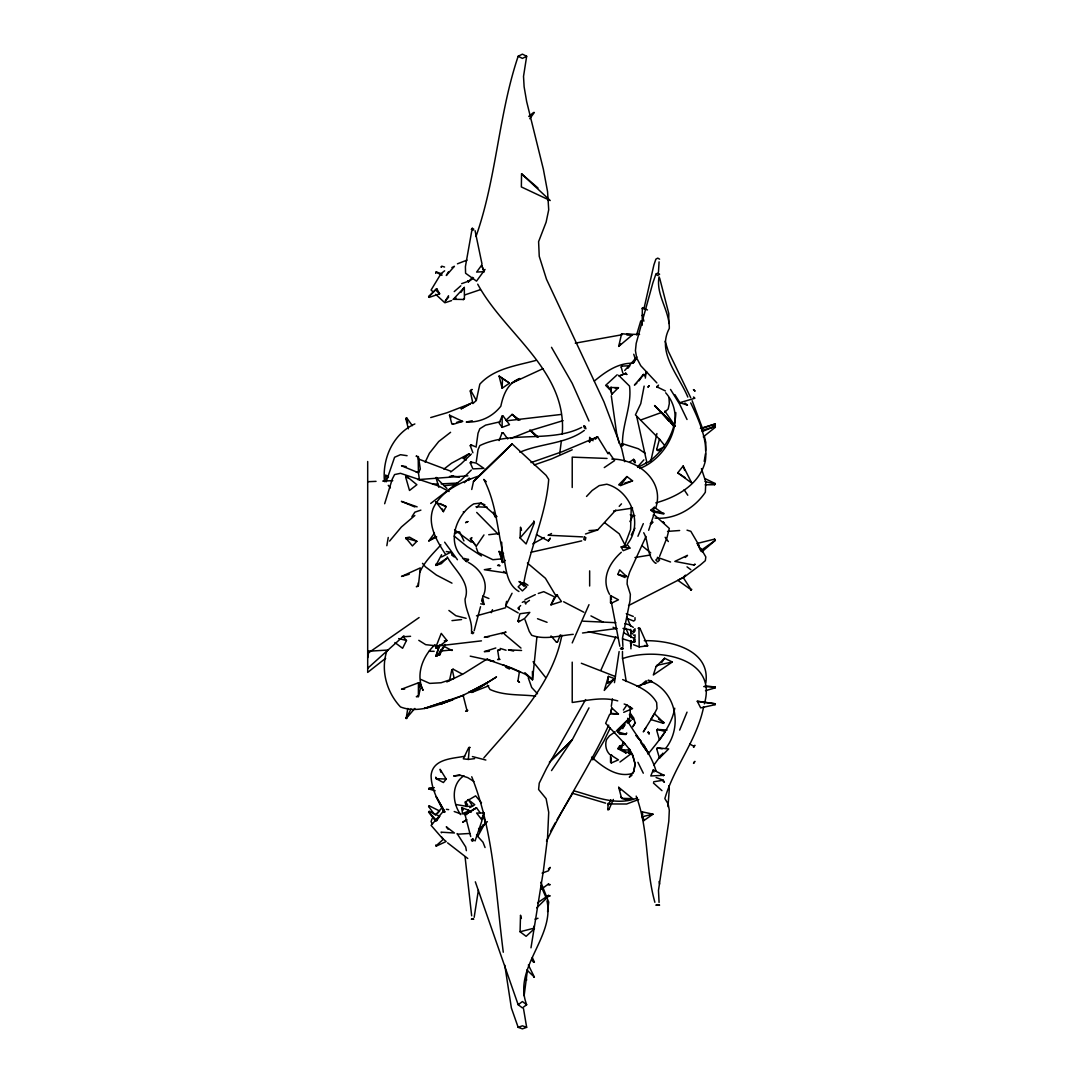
<?xml version="1.0" encoding="UTF-8"?>
<svg xmlns="http://www.w3.org/2000/svg" width="1083" height="1083" viewBox="0 0 1083 1083"><rect width="100%" height="100%" fill="white"/><g stroke="black" fill="none" stroke-linecap="round" stroke-linejoin="round"><path stroke-width="1.5" d="M610.541 387.497L611.8 394.361L618.434 387.66L610.541 387.497L611.8 394.361M642.165 325.279L642.354 307.897L647.472 309.955M610.541 713.778L611.8 707.903L618.434 714.063L610.541 713.778L611.8 707.903M471.66 915.785L465.054 856.748M613.33 799.444L608.957 809.488L607.725 809.84L608.294 803.112M521.559 173.835L521.356 186.939L550.218 200.545L521.559 173.835L537.98 188.009M548.391 200.423L548.404 198.974M409.212 574.261L401.536 576.44L420.312 567.898L418.39 585.754L416.319 586.702L418.173 586.174L418.241 582.938M418.173 695.963L416.319 696.667L418.39 696.613L418.431 682.804L401.536 689.194L404.663 689.113M534.366 928.781L533.757 926.452L534.366 928.781L526.108 936.321L520.07 931.759L520.517 915.216L521.383 918.465M502.146 427.365L502.133 416.034L499.101 423.115L502.146 427.365L509.484 424.631L503.27 416.21L502.133 416.034M633.65 642.205L633.717 639.728L635.071 638.97L634.99 641.447L633.65 642.205L622.657 638.862M631.254 507.589L630.577 529.519L624.35 546.238M705.48 453.669L704.221 461.385M705.575 450.474L705.818 442.487L704.356 436.273M614.589 678.648L607.725 683.427L608.402 676.388L614.589 678.648L604.26 690.44L608.402 676.388M502.146 388.242L502.471 379.456L502.133 378.116L499.101 376.112L502.146 388.242L509.484 383.152L503.27 378.901L502.471 379.456M435.921 565.394L446.954 558.192L441.241 563.688L435.921 565.394L441.593 554.713M520.07 537.953L533.702 522.141L533.757 520.95L534.366 522.791L526.108 543.95L520.07 537.953L520.517 527.177L521.532 530.223M438.818 487.282L435.975 477.535L446.954 488.501M468.33 759.427L469.372 747.581L470.13 747.473L468.777 747.5L463.307 758.817L468.33 759.427L474.652 758.628M471.484 631.362C472.621 620.166 465.108 610.203 465.054 599.061C471.24 582.573 454.305 569.983 447.238 556.892M533.702 977.34L534.366 977.096L526.88 970.002M622.481 651.438L622.468 657.53L626.218 681.505M536.897 637.048L532.538 679.813L532.416 671.501M614.467 682.642L619.124 651.573M523.522 584.658C529.397 549.067 545.967 515.616 548.715 479.403L546.116 475.356L512.097 443.895L473.474 481.583L471.741 489.489M471.687 231.261L465.406 266.635L465.582 273.241L476.506 281.133L485.062 269.437M524.118 995.805L527.435 970.151M645.346 378.102L646.118 371.835M547.565 911.52L548.715 902.166L540.891 882.252M667.981 806.686L669.308 788.952L668.739 785.865M559.694 453.885L561.387 440.686M562.226 434.08C567.411 370.724 504.664 334.078 477.711 284.179M675.806 412.569C675.345 432.483 663.96 450.785 648.081 462.319M478.388 890.145L474.164 917.328M445.113 644.48L436.774 656.244L435.921 656.122L439.549 644.845M534.366 962.029L533.702 962.327L534.366 962.029L532.308 957.534M644.141 386.103L640.77 403.648L635.437 414.884L660.021 439.793M611.299 706.373L612.423 698.806M611.421 762.892L610.541 762.337L610.541 754.837L618.434 759.86L611.421 762.892L610.69 762.364L611.354 758.032M517.958 680.963L519.434 682.29L517.958 680.963L519.447 671.419M530.981 947.828L543.355 871.125L547.565 837.484L548.715 812.291L546.116 798.645L538.603 789.493L539.239 783.158L546.509 768.456L585.619 699.591M633.758 771.962L635.112 763.962L632.783 755.108L629.169 748.637M367.692 657.747L368.816 651.167M386.834 545.71L388.242 537.479M468.384 281.946L468.939 281.038L461.642 283.665M618.691 346.384L621.628 333.713L632.553 334.782L618.691 346.384L620.518 343.866M475.992 236.5C496.65 178.005 498.397 114.906 518.161 56.275L522.412 54.15L526.663 56.275L523.522 76.392L524.118 86.802L526.663 101.612L543.355 169.192L547.565 191.637L548.715 209.791L546.116 222.191L538.603 241.644L539.239 256.305L546.509 279.306L603.921 401.779L621.737 448.782L624.688 461.71M465.69 561.035L468.479 559.464L462.522 558.124L466.638 561.739L468.479 559.464M476.29 445.695L478.023 433.241L479.823 428.746L485.59 425.132L500.184 421.761M476.29 461.696L478.023 449.716L479.823 445.6C511.244 430.411 550.719 443.123 581.625 427.419M518.202 612.937L505.653 605.817L506.587 601.349M449.499 680.625L451.76 669.93L453.195 669.226L462.576 674.235L446.805 681.938M659.073 261.883L658.478 271.982M483.384 595.758C489.232 581.991 480.297 568.846 468.249 562.348M466.38 850.683L465.704 846.96L457.121 833.572M386.942 650.68C380.35 670.079 386.712 692.335 400.48 706.942C417.767 713.656 436.124 705.277 452.708 699.943M474.164 630.753L480.527 606.697M659.073 276.801C655.594 294.684 669.673 310.577 669.308 328.406C656.42 352.53 679.027 375.517 687.813 397.068M650.829 461.087L656.907 433.538M668.739 323.451L668.793 313.569L659.601 277.911M653.266 511.853L654.281 507.25L663.784 514.032L653.266 511.853L650.775 510.228L654.281 507.25M654.89 511.528L648.663 530.291M655.594 508.333C665.219 480.662 637.264 459.016 611.8 459.043M414.857 708.444L406.166 718.503L407.79 708.444M643.911 308.899L653.902 264.942L655.865 259.175L657.733 258.106L659.601 259.175M674.736 708.228C671.541 726.124 659.033 740.434 647.959 754.174M703.625 706.874C697.114 739.851 674.046 766.967 664.854 798.591L668.157 803.965L669.308 810.26L668.793 821.388L658.478 890.402L659.073 902.423M704.356 703.828C718.354 656.163 654.227 647.255 622.454 658.64M715.091 704.681L715.308 703.801L697.276 701.27L700.674 707.862L715.091 704.681L714.59 703.693M418.39 696.613L420.312 688.761L418.431 682.804M561.874 635.139C552.628 684.307 515.413 721.346 483.857 757.87M482.287 598.222L481.637 600.808L483.966 604.436L480.703 603.813M483.966 604.436L482.612 596.936M705.48 690.683L715.091 687.908L715.308 687.069L705.141 685.81M517.958 621.128L519.935 613.75L529.804 612.409L524.646 618.474L518.662 621.832L517.958 621.128L519.434 620.925L518.662 621.832M660.847 450.569L657.719 450.623L656.718 449.391L659.479 439.116L664.421 445.181M621.168 749.179L623.185 741.693L629.886 749.869L621.913 750.072L621.168 749.179L621.913 750.072M470.252 390.963L471.917 389.514L470.252 390.963L472.905 403.566L476.33 400.439L479.823 384.181C494.01 368.518 516.225 365.756 535.571 360.517M636.601 334.877L640.77 320.879M483.708 814.254L481.637 819.601L476.642 813.062L484.074 812.954L481.637 819.601M444.585 645.454L439.549 655.107L440.7 650.03M642.354 315.261L643.356 315.139L642.354 315.261L643.871 321.177M384.655 503.73L392.236 479.173L394.591 474.571L400.48 473.312L438.737 486.023L449.107 491.506M468.682 480.432L469.372 478.199L470.13 479.268L468.777 478.469L464.404 482.693M432.036 818.734L431.088 821.631L432.455 824.149M386.198 481.651L394.591 457.256L400.48 454.698L407.086 455.699M656.095 666.505L653.32 674.993L672.299 661.997L664.583 658.247L656.095 666.505L658.193 665.07L672.299 661.997M655.865 274.216L657.733 275.42L659.601 274.216L657.733 272.997L655.865 274.216L652.887 282.812L636.195 343.365L635.437 350.648L636.709 358.04L640.77 365.743L656.867 382.908M435.921 656.122L439.116 647.106M405.732 477.359L406.166 476.154L406.842 476.493L416.874 484.724L409.509 490.477L405.732 477.359L406.842 476.493M609.526 714.631L605.641 723.322L624.918 743.859M482.003 820.508L475.058 840.95M499.101 440.591L502.133 432.794L503.27 432.875L507.71 438.926M435.921 646.903L441.241 633.365L446.954 640.513L436.774 647.972L435.975 648.067L435.921 646.903L436.774 647.972M491.316 612.694L492.481 609.702M550.99 635.951L556.459 642.178L557.61 641.745L560.358 634.828M617.865 574.383L619.679 569.875L626.759 576.684L617.865 574.383L624.999 577.523M625.69 576.21L625.96 575.533M659.601 556.351L666.952 537.764L669.308 528.423L655.039 515.522L653.198 515.088M705.141 484.805L714.59 484.737L715.091 483.492L705.006 478.605M653.266 769.932L650.775 775.956L663.947 775.306L653.266 769.932L653.942 772.084M679.65 730.077L687.028 712.14M663.419 775.726L663.784 774.832M436.395 271.968L435.732 272.93L436.395 271.968L441.986 273.958M633.365 362.683L635.112 358.487L633.758 354.236M637.914 536.288L643.302 523.63M615.794 636.79L600.862 670.282M608.957 803.992L607.725 804.479L608.957 803.992L610.839 799.701M572.217 642.923L588.99 604.666M550.99 604.869L554.212 597.681L556.811 594.838L561.468 601.539L550.99 604.869L556.811 594.838M646.037 536.451L629.656 572.122L627.314 579.473L627.111 584.035L630.36 594.323L629.995 600.727L622.468 638.198L622.901 646.375M608.714 725.15C590.438 765.099 565.637 801.65 546.509 841.193M425.172 462.238L429.409 453.236L438.737 441.498L450.582 432.307M610.338 727.803L603.921 741.016L592.821 759.887M403.174 636.804L406.477 640.486L402.605 648.284L394.916 642.557M665.693 748.421C683.265 726.111 675.819 689.993 648.081 680.314L651.303 680.801M419.974 572C424.604 561.4 433.295 553.372 440.889 544.898M505.653 605.817L512.056 593.267M657.367 387.443L657.719 386.739L656.718 386.712L665.409 390.963M654.457 713.629L657.015 708.58L656.664 702.583C649.732 690.02 635.071 685.065 622.671 679.569M663.784 722.699L654.281 713.494L650.775 719.532L663.419 723.309L663.784 722.699L658.532 719.112M653.712 781.764L663.283 780.22L656.108 777.54M418.173 456.918L416.319 456.16L418.173 456.918L418.431 472.743L401.536 465.812L406.233 466.624M418.431 472.743L420.312 469.061L418.39 456.512M629.9 521.6L632.783 515.955M406.166 718.503L411.012 709.054M588.99 707.849L572.217 739.865L551.518 770.595M627.734 543.598C643.464 523.427 630.766 490.585 606.791 484.209L599.21 485.617L592.13 490.504L586.526 496.447M627.978 368.22L629.886 365.783L621.913 366.095L621.168 367.029L622.793 372.836M644.899 683.996L646.741 681.18L645.942 680.923L638.889 686.825M436.097 502.512L446.182 506.587L443.407 511.65L435.732 501.619L436.395 501.957M477.711 836.509L483.857 825.26L487.364 821.604M631.267 534.894L634.963 528.193M550.584 831.338L555.471 822.498M557.109 819.547L573.137 792.607M622.725 728.669L624.999 724.554L617.865 731.891L619.679 734.152L625.96 734.464L626.759 733.029L625.69 734.125L617.865 731.891M479.241 831.5L483.086 824.745M663.419 723.309L663.947 722.402M635.274 722.591L632.783 726.801L635.41 722.551M441.553 266.459L441.079 267.257L441.972 266.242L444.571 267.041M448.457 271.847L446.291 275.502L454.427 266.269L451.895 267.555M472.905 452.789L470.252 445.695L470.767 444.829L476.33 447.049M470.252 462.861L470.767 461.994L476.33 463.145L483.966 468.397L472.905 468.885L470.252 462.861L471.917 462.779L470.767 461.994M448.538 295.74L445.248 301.101L448.66 297.094M534.366 112.456L529.777 118.724M467.409 813.414L468.939 810.923L468.384 810.152L461.642 807.634L462.522 813.59L466.638 814.66M653.821 714.888L643.302 731.878L646.064 727.438M694.068 746.417L693.513 747.297L694.907 745.266L694.068 746.417L689.803 744.062M389.582 541.08L401.387 527.001L414.857 515.508M625.69 752.875L626.759 752.347L625.69 752.875L617.865 748.664L619.679 745.808L623.673 745.253M435.163 790.807L428.827 788.938L433.714 787.625M418.39 472.405L416.319 471.958L418.39 472.405L419.459 480.04M620.721 485.536L626.922 476.547L632.553 480.825L620.721 485.536L618.691 484.818L626.922 476.547M633.663 362.751L636.29 358.744M644.182 376.004L646.808 371.983M411.919 516.659L414.897 512.151L420.881 510.12M428.638 812.074L429.261 811.384L439.644 816.257L436.733 820.63L435.407 820.846L428.638 812.074L429.261 811.384M661.767 662.43L664.583 658.247M460.925 292.437L464.323 287.428L464.417 298.367L463.659 299.463L453.29 299.314L464.323 287.428M476.33 546.184L470.767 539.307L471.917 537.615L470.252 538.725L476.33 546.184L483.966 534.934M548.404 540.959L550.218 538.332L548.404 540.959L536.478 534.691M656.718 748.867L657.719 747.852L668.658 748.935L659.479 758.114L656.718 748.867L657.719 747.852M661.28 754.851L653.902 765.045M659.479 758.114L662.864 753.172M556.459 642.178L557.61 641.745M623.388 710.028L626.922 704.979L632.553 708.607L623.713 712.343M657.367 729.428L665.409 731.553L659.479 740.014L656.718 730.362L657.367 729.428L667.101 730.037M638.997 380.864L643.64 374.258L634.421 385.101L636.845 383.152M437.518 813.36L439.644 811.018L429.261 805.833L428.638 806.537L434.432 814.389M481.637 265.186L476.642 272.077L484.074 271.657L481.637 265.186L484.074 271.657M483.424 272.077L483.966 271.319M621.168 546.942L627.517 544.844L629.886 548.093L623.185 550.678L621.168 546.942L629.886 548.093M677.755 472.851L683.143 465.988L691.753 483.059L677.755 472.851L685.282 477.738M690.643 482.341L691.238 481.583M621.168 367.029L621.913 366.095M436.097 778.636L446.182 779.07L443.407 782.535L436.097 778.636L435.732 777.188L436.395 778.257M436.679 536.911L428.827 540.918L434.432 533.229M435.975 648.067L437.843 645.779M621.29 552.276C609.228 563.011 600.862 578.836 609.526 594.323M636.966 356.997L624.701 370.481M584.346 430.371C566.138 444.044 540.512 443.258 519.867 452.247M476.696 507.575L480.838 502.891M637.576 466.908L643.857 459.882M645.942 463.145L646.741 462.251L646.375 463.7L645.942 463.145L637.873 467.382M595.393 439.224L597.599 436.787L608.091 453.831M518.662 607.78L519.434 609.743L517.958 608.132L520.652 605.573M428.638 806.537L429.261 805.833M435.339 815.093L441.945 807.81M585.483 533.987L597.599 529.993L615.794 510.079M619.205 506.343L621.48 503.852M444.152 810.382L431.088 825.368L443.028 839.108M435.407 820.846L439.644 816.257M435.921 478.388L436.774 477.454M463.199 299.666L464.417 298.367M656.718 730.362L657.719 729.279M428.638 296.728L436.733 288.66L439.644 293.818L429.261 297.351L428.638 296.728L436.733 288.66M406.166 539.144L406.842 538.454L416.874 541.31L412.393 545.927L405.732 537.831L409.509 537.141L416.874 541.31M473.555 278.006L468.682 281.621L467.639 280.849L468.357 281.648L472.581 277.329M633.717 632.242L635.071 630.875L634.99 628.736L633.65 630.103L633.717 632.242L629.169 629.616L623.009 628.424M610.69 388.025L611.421 387.281M616.376 731.025L627.111 720.344C636.79 737.076 650.829 752.198 656.108 771.34M471.322 470.049L461.047 480.121L430.709 503.46M536.735 907.838L548.404 896.372L550.218 895.885L548.391 895.411L537.574 902.856M551.085 760.483L572.217 739.865L549.352 762.161M685.471 575.141L683.143 577.401L691.238 589.842L677.755 580.258M691.238 589.842L691.753 589.342L690.643 590.154M685.322 557.447L687.502 555.335L674.858 561.4L694.068 565.069L694.907 564.257L694.068 565.069M471.322 454.034L461.047 463.93L450.69 471.985M503.541 553.535L499.101 551.423L502.471 562.51L505.341 560.331M664.529 412.447L668.157 408.968L669.308 403.648L669.01 397.664M506.032 420.19L512.097 414.383L519.894 420.204M617.175 730.443L629.521 718.611L630.36 714.631L629.995 706.901M435.082 644.642C422.763 655.838 415.452 674.519 423.06 690.372L419.663 682.642M617.175 374.786L605.641 385.358L610.406 390.124M367.692 668.292L403.905 635.762M436.097 845.782L443.407 839.23L446.182 841.518L436.395 846.04L435.732 845.322L436.395 846.04M650.693 524.145L652.968 522.128L650.274 523.63M454.224 291.611L460.803 285.804M656.718 386.712L658.559 385.128M702.082 551.64L715.308 540.349L714.59 539.117L697.276 543.436L700.674 550.624L702.082 551.64L697.276 543.436M650.775 510.228L663.947 513.342M714.59 484.737L715.091 483.492M620.721 334.972L622.251 333.699M548.391 868.904L550.218 867.388L548.404 870.813L542.096 873.115M594.377 381.026C605.316 371.902 618.19 362.724 633.095 363.252M528.748 116.422L533.702 112.429M703.287 436.882L715.308 427.284L715.091 426.418L701.987 430.384M385.67 658.261L367.692 672.394L367.692 461.507M444.639 270.804L441.052 273.62L431.088 290.041L433.39 292.166M466.15 460.153L463.307 458.366L468.777 454.115L470.13 454.968L468.777 454.115M407.858 423.182L406.166 418.593L406.842 418.079L412.312 425.66M443.908 469.088L451.543 463.199L469.007 453.804M711.341 427.866L715.308 424.902L715.091 423.994L700.417 428.448M627.328 723.133L631.267 720.181M518.161 1004.726L522.412 1001.545L526.663 1004.726L522.412 1007.907L518.161 1004.726L475.329 881.819M619.95 762.026L630.36 754.269L628.154 751.372M487.58 658.708L463.294 673.87M541.622 888.994L548.391 884.053L550.218 884.703L548.404 884.838L548.391 884.053M700.674 550.624L715.308 540.349M615.049 731.878L609.526 735.763L606.561 739.527C604.883 744.508 605.817 750.438 609.526 754.269M643.356 816.988L642.354 817.692L643.871 820.589L652.968 814.186L642.151 811.83L642.165 816.731L652.968 814.186M419.094 617.554L367.692 653.401M525.052 599.671L535.313 594.662M631.931 775.32L629.304 777.161L633.758 771.353L635.112 764.138L632.783 755.934L628.573 748.84M525.431 603.204L529.479 600.388M629.67 462.021L633.65 459.354L634.99 460.749L635.071 462.807L633.717 461.412L633.65 459.354M459.449 477.089L451.76 475.924L449.499 476.574M428.827 540.918L435.42 536.464M608.957 452.464L607.725 453.303L608.957 452.464L614.589 460.586L604.26 467.585M414.857 423.94C393.088 433.863 382.096 458.556 384.506 481.651M465.704 820.305L462.658 822.254L466.895 819.75M470.699 836.563L465.054 814.768L476.506 807.742L480.053 812.67M471.809 692.443L496.42 676.983L471.809 692.443L488.704 685.783M463.944 775.739C450.961 784.214 452.274 803.248 460.695 814.619M468.357 799.701L474.774 804.71L472.581 806.063L468.357 799.701L467.639 799.971L468.682 799.498M465.054 814.768L476.506 807.742L465.582 814.254M642.165 308.587L643.356 307.87M469.21 692.497L488.081 682.236L468.966 692.227M472.405 402.348L461.047 408.887L470.469 403.864M532.714 543.91L544.275 537.52M548.621 535.124L551.518 533.526M636.831 686.284L652.02 681.464M628.533 605.573L684.09 577.144L700.335 564.96L705.331 560.669L705.818 556.919L700.823 548.391M638.713 799.484L626.637 804.006L610.189 803.952M588.99 441.471L597.599 436.787L562.239 451.692L530.968 462.59M478.564 828.685L482.991 826.288L484.683 823.73L485.062 820.914L482.734 816.365M468.682 810.314L467.639 810.869L468.682 810.314L471.119 812.358M679.109 579.54L681.803 578.119M637.291 797.927C616.484 806.524 594.066 796.33 573.733 790.78M469.724 807.661L472.554 806.172L467.287 806.415L455.862 804.52M441.553 556.96L450.623 552.249L454.427 556.892L451.719 555.105M617.865 748.664L620.721 747.229M625.69 373.378L626.759 374.474L625.69 373.378L619.165 376.112M522.29 602.351L524.646 601.173L525.796 604.07M526.663 56.275L522.412 58.401L518.161 56.275M454.535 533.811L458.556 531.794M451.76 669.93L453.195 669.226M470.225 691.78L463.104 695.259L467.044 710.746L465.649 711.287L467.829 710.367L467.044 710.746M463.307 458.366L465.825 457.161M611.421 603.177L618.434 599.806L610.541 595.582L610.541 602.717L611.421 603.177L610.541 602.717M656.718 449.391L657.367 450.19L664.069 447.022M462.522 813.59L468.939 810.923M510.689 438.507L532.051 430.059L563.079 420.637M453.29 299.314L456.105 298.055M572.217 449.797L551.518 458.935L534.23 464.932M639.782 468.506C667.575 457.757 687.949 417.97 665.693 392.791M449.689 700.349L440.686 704.18L463.727 695.191L424.36 708.458L450.582 699.726M469.196 692.037L476.696 688.842M457.446 263.805L466.99 260.137M451.611 300.587L444.842 302.78L435.677 294.292M620.545 648.487L623.28 648.487L621.913 649.231L620.545 648.5L623.28 648.487L621.913 647.769M488.744 534.718L499.358 533.472M538.278 593.47L543.761 591.67L553.44 596.354M542.921 368.694L511.677 383.125L519.867 378.495C507.643 383.03 503.284 394.672 500.833 406.206C492.413 416.928 479.931 422.668 466.299 422.045L472.242 420.759M633.717 635.41L635.071 634.868L634.99 637.427L633.65 637.968M619.679 375.747L625.96 373.242M702.109 431.548L715.091 426.418M501.646 633.826L506.059 632.079L484.318 637.318L489.164 636.655M470.252 403.756L446.805 412.813L430.709 417.564M502.471 416.508L503.27 416.21M478.388 476.127C460.857 482.301 441.35 490.518 433.132 508.482C427.162 524.7 436.693 540.877 445.384 554.103M464.769 294.942L480.378 289.662M640.77 419.987L661.551 412.461L675.142 426.025L664.854 411.066M504.786 965.21L511.379 1007.989L518.161 1027.334L522.412 1025.818L526.663 1027.334L523.522 1008.72M526.663 1027.334L522.412 1028.85L518.161 1027.334M674.858 394.605L679.853 402.673L694.907 398.219L693.513 397.055L694.068 397.948M702.271 428.272L715.091 423.994M453.75 678.567L441.092 682.75L429.734 683.4L420.881 679.461M655.797 502.891C677.159 497.043 699.835 484.182 705.331 461.074C708.16 440.537 699.374 420.976 690.71 402.89M495.811 647.986L484.318 651.641L489.34 651.316M499.033 659.1L497.611 659.547L500.008 659.398L499.033 659.1L497.76 650.829M656.203 563.079L655.553 563.295C646.497 556.107 649.137 542.231 643.722 532.741M556.459 595.623L557.61 595.257M453.195 424.292L462.576 421.368L449.499 415.168L451.76 423.615L453.195 424.292L451.76 423.615M503.27 432.875L502.133 432.794M505.653 607.739L476.466 615.861M624.85 483.045L632.553 480.825M535.002 919.115L537.98 918.303M520.07 931.759L533.702 928.28M615.279 388.445L618.434 387.66M531.144 552.235L581.72 540.877M630.252 642.991L634.936 641.975M633.095 773.262C617.337 778.352 602.784 766.899 591.602 757.125M621.628 798.333L632.553 798.645L618.691 787.314L621.628 798.333L626.922 799.85L632.553 798.645M575.263 343.162L622.197 334.715M650.463 554.983L634.936 557.528M501.361 558.909L492.887 559.708L478.023 552.479L476.29 547.795M408.372 428.8L405.732 418.268L406.842 418.079M464.769 756.259C452.274 758.614 432.591 758.79 431.088 775.509C431.264 788.898 438.046 800.892 444.26 812.372M428.827 788.938L429.261 788.262M459.774 774.927L453.655 775.997L460.559 775.333L467.761 777.621L473.88 781.479M490.775 568.616L484.318 569.699L506.059 572.975L503.541 571.418M632.621 508.089L613.601 510.946M439.319 654.714L437.342 655.025L439.549 655.107M582.519 633L617.053 628.465M506.424 420.813L561.184 414.451M456.958 422.167L462.576 421.368M470.252 445.695L471.917 445.451L470.767 444.829M573.232 634.34C559.559 635.518 544.979 640.202 531.685 635.274L529.276 631.416L525.052 619.814M463.199 511.961L464.417 511.785M469.724 833.45L457.446 834.208M639.985 628.397L638.293 628.262L639.985 628.397L647.688 645.766L639.214 646.903L633.541 644.723M481.461 640.852L439.156 645.806M475.924 506.749L487.323 507.277M428.638 788.383L434.053 787.707M444.274 640.852L446.954 640.513M467.883 475.83L417.821 479.634M451.977 620.627L461.588 619.544M444.192 485.712L454.237 484.71M440.808 651.018L452.369 649.868M457.879 483.045L441.201 483.871M679.65 530.508L667.548 531.387M588.99 530.629L597.599 529.993M403.959 636.723L410.565 636.29M367.692 651.289L388.242 650.017M644.263 640.703C669.795 640.094 710.759 649.434 705.818 682.913M367.692 481.718L376.045 481.353M382.732 481.069L392.75 480.649M626.637 334.187L639.552 334.457M626.922 335.026L632.553 334.782M432.848 484.128L437.857 483.979M655.066 518.094C674.953 519.826 694.46 508.414 705.331 492.264L705.818 481.989L701.432 468.655M582.559 536.884L548.052 535.246M441.553 832.827L441.079 832.164L454.427 833.003L446.291 826.789L448.024 829.212M429.085 651.262L434.134 651.316M610.541 713.264L618.434 714.063M703.733 686.581L715.308 687.069M521.573 650.477L508.441 649.854L513.586 651.059M583.087 621.182L615.929 622.698M607.035 458.447L572.217 457.134L572.217 487.499M535.571 696.112C520.449 694.284 504.109 695.936 490.003 689.465L487.431 685.146M644.547 645.536L647.688 645.766M451.76 475.924L453.195 476.033M437.505 645.982L425.714 644.669L418.796 640.324M446.386 809.326L448.66 809.624M715.308 703.801L697.276 701.27M446.291 551.518L450.623 552.249M626.272 613.641L633.298 616.444M657.367 747.906L662.187 748.84M617.743 700.877C602.73 696.572 587.257 700.525 572.217 702.461L572.217 662.146M608.213 809.339L608.957 809.488M588.272 631.741L618.352 637.887M622.671 443.746L638.415 448.782L645.346 453.425M630.252 514.777L634.936 515.752M605.641 803.166L572.217 793.203M472.405 756.57L485.861 760.036M470.239 656.149L494.038 661.347L488.907 660.143L512.056 668.157L525.431 674.262L532.498 679.799L530.399 677.376M660.725 774.589L663.947 775.306M626.962 618.339L633.717 621.06L635.071 619.869L634.99 617.594M398.666 638.564L406.477 640.486M610.541 754.837L611.8 755.149M705.019 481.529L715.308 484.128M466.123 618.312L455.889 615.726L448.904 610.46M624.796 623.646L629.209 624.769L633.298 627.395M520.693 581.991L518.947 581.53L524.186 586.404M547.064 622.319L537.506 618.718M687.028 530.169L690.819 531.306L699.158 545.534M670.539 561.996L657.354 557.325M500.184 648.433L506.059 650.233M679.853 402.673L687.502 405.164L684.97 403.052M494.836 516.537L496.285 517.011L494.836 516.537L493.334 512.137M418.255 458.935L450.582 471.132M484.9 504.759L480.175 503.108L473.785 503.879C456.864 513.951 446.155 541.527 462.116 556.987M417.131 506.858L401.387 501.361L414.857 506.966M624.174 704.018L626.922 704.979M581.341 663.256L615.442 676.564M454.224 811.519L460.803 813.902M608.213 681.735L608.957 682.006M520.693 672.408L502.823 664.678M482.68 595.988L488.907 598.506M631.199 633.149L633.081 633.975M628.397 706.658L631.159 707.957M502.133 561.779L503.27 562.321M505.761 667.236L509.484 669.037M657.34 664.664L658.193 665.07M440.091 503.527L446.182 506.587M590.939 615.902L603.204 622.197M613.059 627.26L615.889 628.709M583.832 612.233L563.661 601.769M451.977 583.155L436.395 575.046L425.348 566.747L422.505 563.336M443.475 646.077L451.977 650.531M623.646 632.729L633.081 637.846M436.097 272.05L441.945 275.353M405.732 537.831L406.842 538.454M435.975 655.756L436.774 656.244M385.968 481.651L385.751 475.261L388.54 476.953M518.947 591.508C505.003 583.534 506.316 565.191 502.539 551.667C497.314 527.421 495.527 501.686 483.857 479.403L486.267 481.732M435.975 564.053L436.774 564.568M481.461 555.945L467.22 546.604L454.183 536.112M524.05 582.64L527.976 585.24M454.576 529.858L471.322 542.204M499.101 376.112L509.484 383.152M405.732 717.663L406.842 718.435M627.937 752.523L630.36 754.269L628.641 752.739M627.666 718.273L629.67 719.748M687.028 566.856L690.819 569.658M447.59 842.858L467.761 858.481M604.883 522.886L619.246 533.824L626.042 547.01M641.813 545.602L650.734 552.885M620.721 796.953L622.251 798.198M504.326 634.056L520.977 648.081M527.394 563.038L545.412 578.254L555.809 595.636M480.838 502.715L497.002 516.618M518.405 419.96L512.097 414.383L518.202 419.852M529.736 430.019L537.29 436.706M530.413 430.777L537.737 437.342M662.904 780.965L664.38 782.278L663.283 780.22M653.401 782.995L661.957 790.644M524.876 672.678L529.804 677.119M610.69 712.614L611.421 713.291M530.697 430.317L537.913 437.058M476.696 512.435L498.194 534.217M436.463 290.758L439.644 293.818M385.751 475.261L388.12 477.576M629.331 714.807L633.298 719.518L631.7 717.244M618.596 375.3L629.521 386.076C632.039 405.232 622.319 424.103 622.481 443.285M673.694 425.957L654.552 405.516L675.142 426.025M406.166 476.154L408.237 478.226M593.051 440.767L589.653 437.315L589.653 442.378M619.679 745.808L621.777 748.015M623.876 750.235L625.96 752.455M537.506 693.756L531.685 687.488L528.247 677.782M428.827 812.047L436.733 820.63M476.506 835.02L482.991 842.208L485.062 847.542M714.59 424.089L715.308 424.902M531.604 959.944L533.702 962.327M661.551 412.461L669.104 421.287M636.073 735.601L641.231 741.679L636.249 735.587M388.242 485.346L390.394 487.891M457.446 559.735L444.639 542.19M714.59 426.391L715.308 427.284M533.08 661.713L545.412 677.213M441.756 837.091L443.407 839.23M483.424 812.399L483.966 813.116M665.138 537.29L668.333 541.541M481.502 802.787L475.627 795.856L465.054 802.07L466.123 806.564M467.585 804.683L465.582 801.975L466.678 805.982M630.198 713.25L633.758 718.097L635.112 723.214M670.539 422.072L673.423 426.025M640.608 742.478L648.094 752.861L643.464 746.092M461.642 807.634L463.307 809.976M643.424 745.835L648.094 752.509L643.519 744.373M643.464 745.821L648.094 752.509M444.463 812.291L442.609 809.543L444.368 812.264M684.145 489.76L687.786 495.229M618.691 787.314L620.518 790.103M449.499 415.168L451.042 417.632M446.182 779.07L440.091 769.268L440.835 772.22M670.539 389.447L679.65 404.162L687.028 419.5M551.518 347.318L572.217 383.368L588.99 421.016M628.099 719.004L629.656 721.738M444.937 812.02L436.192 796.655L444.639 811.573M428.827 296.566L429.261 297.351M470.767 390.489L476.33 400.439M607.685 385.738L609.526 389.081M528.369 964.98L534.366 977.096M637.914 762.297L643.302 773.194M546.116 897.753L540.891 885.759M714.59 686.839L715.091 687.908M459.625 531.861L463.944 540.918M690.71 397.678L668.333 351.352L665.138 341.28M692.145 400.724L702.529 428.489M714.59 539.117L715.091 540.2M619.124 443.245L616.62 433.119L611.299 395.782M499.101 551.423L502.146 557.975M625.906 628.357L629.25 636.087M626.8 616.836L630.577 626.069M442.297 508.942L443.407 511.65M636.195 796.113C649.069 830.079 645.13 867.645 654.877 902.274M683.143 465.988L684.7 470.442M619.828 646.24L611.299 601.864M475.058 230.665L482.003 263.995M546.983 900.88C555.01 937.269 512.503 967.891 526.663 1004.726M471.741 776.755C493.956 832.367 495.689 893.367 503.284 952.228M525.769 976.365L526.663 980.101M610.541 595.582L611.489 599.603M636.709 416.508L646.862 462.576M452.274 669.687L454.156 678.364M659.073 881.494L659.601 884.08M642.151 811.83L642.733 814.754M643.302 817.679L643.871 820.589M502.471 562.51L501.686 542.19M630.644 640.784L630.942 648.812M630.699 629.331L630.969 637.494M631.091 640.757L631.254 645.644M548.391 895.411L548.404 896.372M638.97 628.533L639.214 646.903M589.653 570.863L589.653 586.011M584.4 536.87L583.791 539.388L585.24 540.2L585.862 537.696L584.4 536.87M694.068 762.459L693.513 763.38L694.907 761.349L694.068 762.459M649.055 385.819L648.04 387.024L649.055 385.819M472.283 228.283L471.335 229.569L472.797 230.449L473.745 229.163L472.283 228.283M467.829 521.6L465.649 522.575L467.829 521.6M472.283 632.093L471.335 633.095L472.797 633.663L473.745 632.662L472.283 632.093M657.733 558.124L655.865 559.992L657.733 561.86L659.601 559.992L657.733 558.124M478.09 477.075L473.474 481.583L512.097 443.895L478.09 477.075M522.412 582.708L518.161 586.824L522.412 590.925L526.663 586.824L522.412 582.708M621.913 444.057L620.545 445.127L621.913 446.182L623.28 445.127L621.913 444.057M472.797 838.878L471.335 839.839L472.283 841.274L473.745 840.313L472.797 838.878M500.008 649.814L497.611 650.396L500.008 649.814M472.797 918.898L471.335 919.196L473.745 919.169L472.797 918.898M657.733 904.806L655.865 905.144L659.601 905.144L657.733 904.806M499.033 565.191L497.611 565.421L500.008 565.786L499.033 565.191M694.907 390.963L693.513 389.636L694.907 390.963M585.24 426.58L583.791 425.7L584.4 427.866L585.862 428.76L585.24 426.58M664.38 523.021L662.904 521.925L664.38 523.021M648.433 732.947L649.055 733.841L648.433 732.947M648.433 732.487L648.04 731.918L649.055 733.367L648.433 732.487"/></g></svg>
